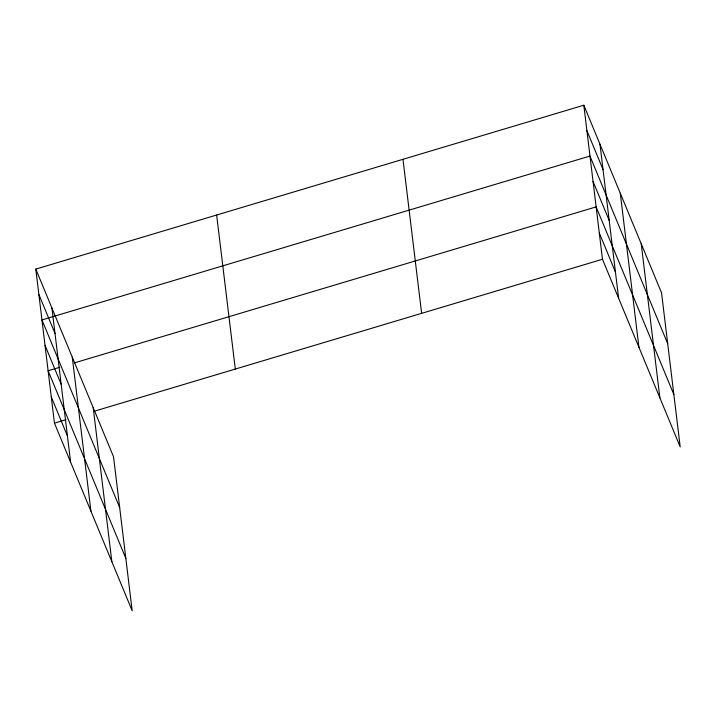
<?xml version="1.0" encoding="UTF-8"?>
<svg xmlns="http://www.w3.org/2000/svg" width="716" height="716" viewBox="0 0 716 716"><rect width="100%" height="100%" fill="white"/><g stroke="black" fill="none" stroke-linecap="round" stroke-linejoin="round"><path stroke-width="1.07" d="M35.8 269.1L113.522 456.736L132.174 610.775L54.452 423.138L35.8 269.1L583.826 105.225L661.548 292.862L680.2 446.9L602.478 259.264L583.826 105.225M59.679 367.308L48.115 370.763L125.837 558.399M74.401 362.905L596.133 206.888L673.854 394.525M54.452 423.138L66.024 419.674M94.405 411.19L602.478 259.264M586.905 130.643L603.042 169.602M667.706 343.698L589.975 156.061L41.958 319.927L119.679 507.572M593.054 181.479L609.191 220.43M599.31 233.076L615.447 272.035M38.879 294.518L55.016 333.468M45.036 345.345L61.173 384.304M51.283 396.95L67.42 435.91M641.223 243.798L659.875 397.836M620.28 193.248L638.941 347.287M599.963 144.184L618.615 298.223M402.974 159.301L421.635 313.34M216.644 215.024L235.304 369.053M93.196 407.673L111.857 561.711M72.262 357.123L90.914 511.161M51.937 308.059L70.589 462.088"/></g></svg>
